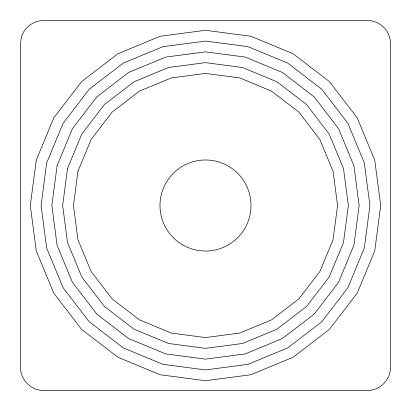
<?xml version="1.0" encoding="UTF-8"?>
<svg xmlns="http://www.w3.org/2000/svg" width="411" height="411" viewBox="0 0 411 411"><rect width="100%" height="100%" fill="white"/><g stroke="black" fill="none" stroke-linecap="round" stroke-linejoin="round"><path stroke-width="0.62" d="M21.326 37.432L20.55 43.325L20.55 367.675C20.473 379.862 31.138 390.527 43.325 390.45L367.675 390.45C379.862 390.527 390.527 379.862 390.45 367.675L390.45 43.325C390.527 31.138 379.862 20.473 367.675 20.55L43.325 20.55C33.26 20.607 23.987 27.722 21.326 37.432M36.255 160.151L30.286 205.5L36.255 250.849L53.759 293.11L81.604 329.396L117.89 357.241L160.151 374.745L205.5 380.714L250.849 374.745L293.11 357.241L329.396 329.396L357.241 293.11L374.745 250.849L380.714 205.5L374.745 160.151L357.241 117.89L329.396 81.604L293.11 53.759L250.849 36.255L205.5 30.286L160.151 36.255L117.89 53.759L81.604 81.604L53.759 117.89L36.255 160.151M46.674 162.941L41.069 205.5L46.674 248.059L63.099 287.715L89.233 321.767L123.285 347.901L162.941 364.326L205.5 369.931L248.059 364.326L287.715 347.901L321.767 321.767L347.901 287.715L364.326 248.059L369.931 205.5L364.326 162.941L347.901 123.285L321.767 89.233L287.715 63.099L248.059 46.674L205.5 41.069L162.941 46.674L123.285 63.099L89.233 89.233L63.099 123.285L46.674 162.941M57.093 165.736L51.858 205.5L57.093 245.264L72.444 282.321L96.857 314.143L128.679 338.556L165.736 353.907L205.5 359.142L245.264 353.907L282.321 338.556L314.143 314.143L338.556 282.321L353.907 245.264L359.142 205.5L353.907 165.736L338.556 128.679L314.143 96.857L282.321 72.444L245.264 57.093L205.5 51.858L165.736 57.093L128.679 72.444L96.857 96.857L72.444 128.679L57.093 165.736M67.512 168.525L62.642 205.5L67.512 242.475L81.784 276.927L104.486 306.514L134.073 329.216L168.525 343.488L205.5 348.358L242.475 343.488L276.927 329.216L306.514 306.514L329.216 276.927L343.488 242.475L348.358 205.5L343.488 168.525L329.216 134.073L306.514 104.486L276.927 81.784L242.475 67.512L205.5 62.642L168.525 67.512L134.073 81.784L104.486 104.486L81.784 134.073L67.512 168.525M77.931 171.32L73.43 205.5L77.931 239.68L91.124 271.532L112.111 298.889L139.468 319.876L171.32 333.069L205.5 337.57L239.68 333.069L271.532 319.876L298.889 298.889L319.876 271.532L333.069 239.68L337.57 205.5L333.069 171.32L319.876 139.468L298.889 112.111L271.532 91.124L239.68 77.931L205.5 73.43L171.32 77.931L139.468 91.124L112.111 112.111L91.124 139.468L77.931 171.32M182.741 244.92A45.518 45.518 0 0 0 251.018 205.5A45.518 45.518 0 0 0 182.741 166.08A45.518 45.518 0 0 0 182.741 244.92"/></g></svg>
